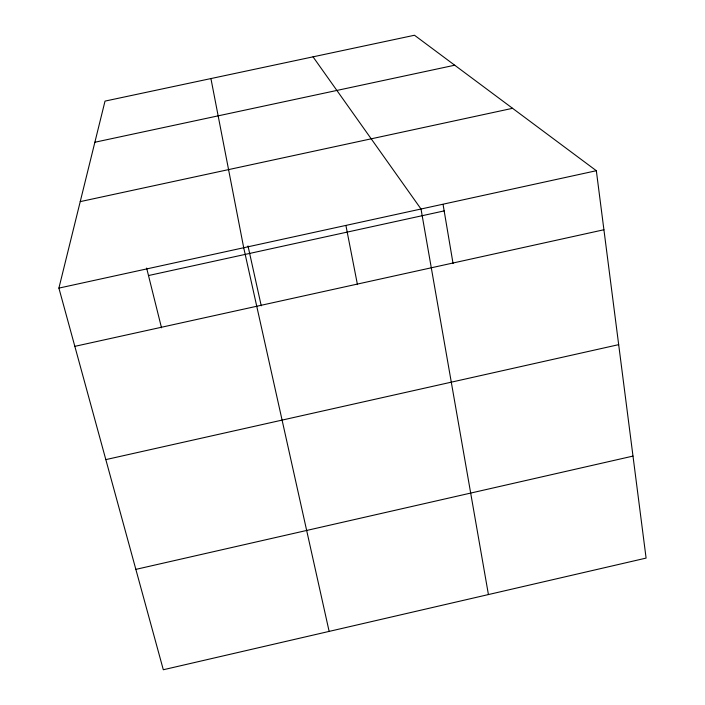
<?xml version="1.0" encoding="UTF-8"?>
<svg xmlns="http://www.w3.org/2000/svg" width="705" height="705" viewBox="0 0 705 705"><rect width="100%" height="100%" fill="white"/><g stroke="black" fill="none" stroke-linecap="round" stroke-linejoin="round"><path stroke-width="1.06" d="M58.903 288.107L105.019 101.106L414.487 35.25L596.333 170.716L646.097 558.096L163.313 669.75L58.903 288.107L596.333 170.716M135.853 569.376L632.993 456.091M105.829 459.616L618.682 344.648M74.836 346.349L603.921 229.751M148.491 275.549L444.168 210.901M80.229 201.621L512.57 108.314M94.875 142.243L454.716 65.212M313.038 56.841L421.017 209.015L488.424 594.562M146.631 268.076L161.516 327.799M329.138 631.398L243.71 247.737L210.927 78.572M247.993 245.939L261.247 305.811M345.952 225.662L357.453 284.617M443.075 204.45L453.059 263.547"/></g></svg>
